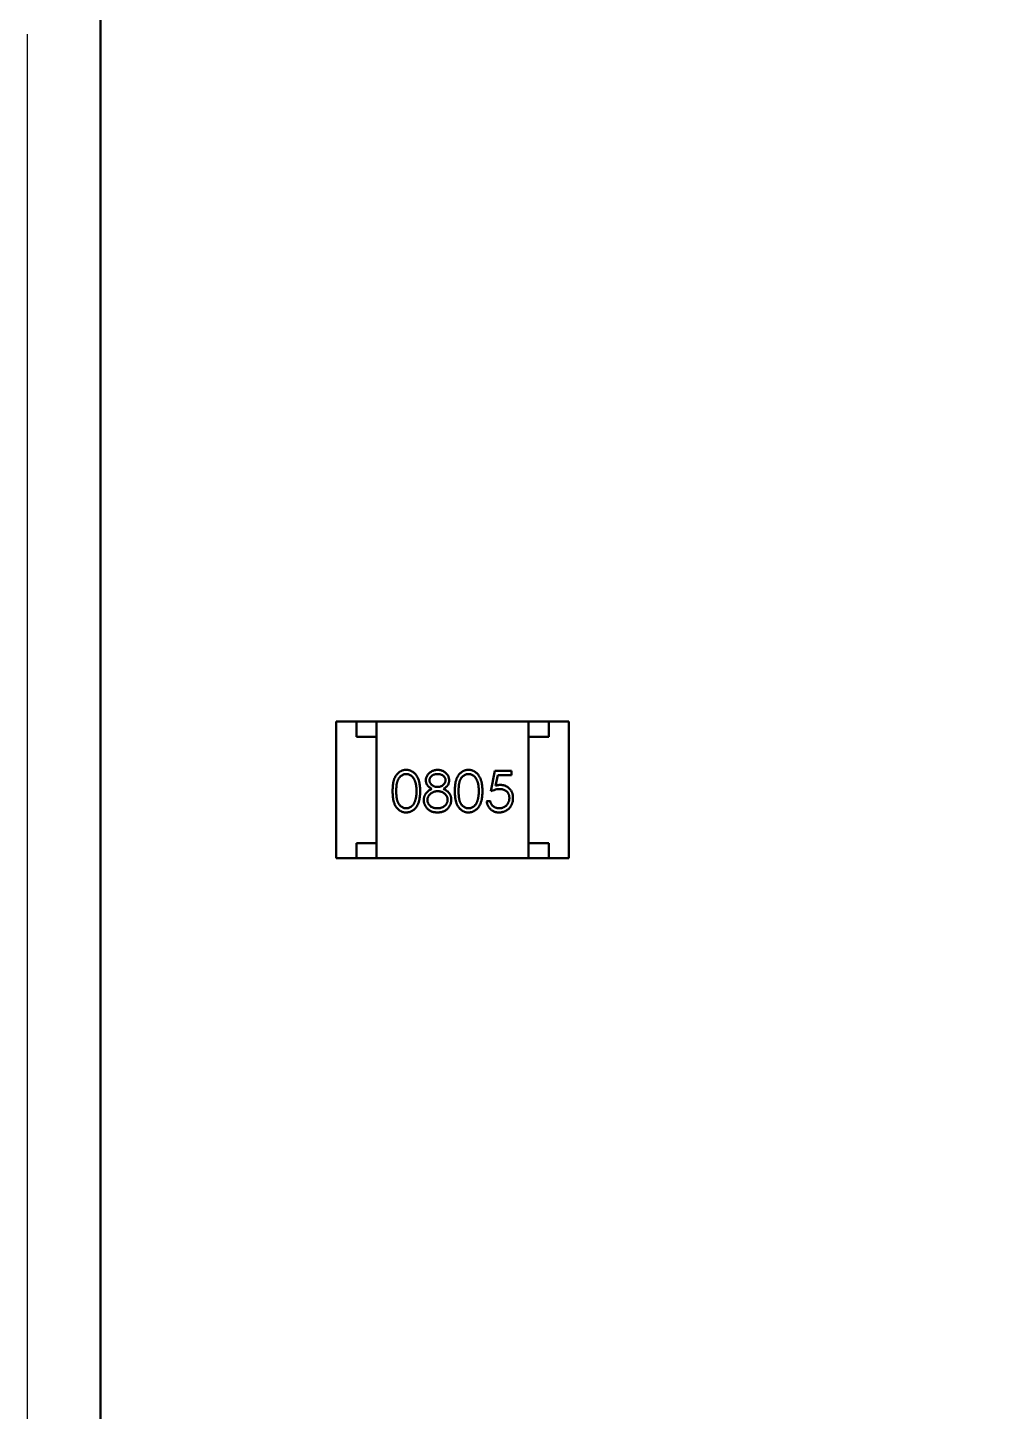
# Model space of a CAD drawing. Header units: millimetres. Extents: x 3004 to 4026, y 1209 to 1506.
# Drawn here: x 3130.89 to 3140.43, y 1419.8 to 1433.46 of the extents above; entities that cross this region are included whole.
import ezdxf

# ---------------------------------------------------------------- set-up
doc = ezdxf.new("R2010")
doc.units = ezdxf.units.MM
doc.linetypes.add('CENTER2', pattern=[28.575, 19.05, -3.175, 3.175, -3.175])
for name, color, linetype, lineweight in [('Tonk', 7, 'Continuous', 25), ('Видимый контур (ГОСТ)', 7, 'Continuous', 50), ('Штриховка (ГОСТ)', 7, 'Continuous', 18)]:
    doc.layers.add(name, color=color, linetype=linetype, lineweight=lineweight)

# ---------------------------------------------------------------- blocks, each defined once
blk = doc.blocks.new('*U32')
at = {"layer": 'Tonk', "color": 0, "linetype": 'CENTER2', "transparency": 16777216}
blk.add_line((0, -45.508), (0, 46.005), dxfattribs=at)

msp = doc.modelspace()

# ---------------------------------------------------------------- hatches: boundary and pattern name
at = {"layer": 'Штриховка (ГОСТ)'}
h = msp.add_hatch(dxfattribs=at)
h.set_pattern_fill('ANSI37', color=256, scale=1.3, style=0)
edge = h.paths.add_edge_path()
edge.add_line((3130.892, 1396.782), (3130.892, 1393.782))
edge.add_line((3130.892, 1393.782), (3195.392, 1393.782))
edge.add_ellipse((3195.392, 1396.782), major_axis=(0, -3), ratio=1, start_angle=0, end_angle=90)
edge.add_line((3198.392, 1396.782), (3198.392, 1465.782))
edge.add_ellipse((3195.392, 1465.782), major_axis=(3, 0), ratio=1, start_angle=0, end_angle=90)
edge.add_line((3195.392, 1468.782), (3130.892, 1468.782))
edge.add_line((3130.892, 1468.782), (3130.892, 1465.782))
edge.add_line((3130.892, 1465.782), (3130.892, 1464.782))
edge.add_line((3130.892, 1464.782), (3132.392, 1464.782))
edge.add_line((3132.392, 1464.782), (3132.392, 1462.582))
edge.add_line((3132.392, 1462.582), (3133.892, 1462.582))
edge.add_line((3133.892, 1462.582), (3133.892, 1464.782))
edge.add_line((3133.892, 1464.782), (3147.892, 1464.782))
edge.add_line((3147.892, 1464.782), (3147.892, 1462.582))
edge.add_line((3147.892, 1462.582), (3149.392, 1462.582))
edge.add_line((3149.392, 1462.582), (3149.392, 1464.782))
edge.add_line((3149.392, 1464.782), (3152.392, 1464.782))
edge.add_line((3152.392, 1464.782), (3152.392, 1462.582))
edge.add_line((3152.392, 1462.582), (3153.892, 1462.582))
edge.add_line((3153.892, 1462.582), (3153.892, 1464.782))
edge.add_line((3153.892, 1464.782), (3167.892, 1464.782))
edge.add_line((3167.892, 1464.782), (3167.892, 1462.582))
edge.add_line((3167.892, 1462.582), (3169.392, 1462.582))
edge.add_line((3169.392, 1462.582), (3169.392, 1464.782))
edge.add_line((3169.392, 1464.782), (3172.392, 1464.782))
edge.add_line((3172.392, 1464.782), (3172.392, 1462.582))
edge.add_line((3172.392, 1462.582), (3173.892, 1462.582))
edge.add_line((3173.892, 1462.582), (3173.892, 1464.782))
edge.add_line((3173.892, 1464.782), (3194.392, 1464.782))
edge.add_line((3194.392, 1464.782), (3194.392, 1454.282))
edge.add_line((3194.392, 1454.282), (3192.192, 1454.282))
edge.add_line((3192.192, 1454.282), (3192.192, 1452.782))
edge.add_line((3192.192, 1452.782), (3194.392, 1452.782))
edge.add_line((3194.392, 1452.782), (3194.392, 1449.782))
edge.add_line((3194.392, 1449.782), (3192.192, 1449.782))
edge.add_line((3192.192, 1449.782), (3192.192, 1448.282))
edge.add_line((3192.192, 1448.282), (3194.392, 1448.282))
edge.add_line((3194.392, 1448.282), (3194.392, 1434.282))
edge.add_line((3194.392, 1434.282), (3192.192, 1434.282))
edge.add_line((3192.192, 1434.282), (3192.192, 1432.782))
edge.add_line((3192.192, 1432.782), (3194.392, 1432.782))
edge.add_line((3194.392, 1432.782), (3194.392, 1429.782))
edge.add_line((3194.392, 1429.782), (3192.192, 1429.782))
edge.add_line((3192.192, 1429.782), (3192.192, 1428.282))
edge.add_line((3192.192, 1428.282), (3194.392, 1428.282))
edge.add_line((3194.392, 1428.282), (3194.392, 1414.282))
edge.add_line((3194.392, 1414.282), (3192.192, 1414.282))
edge.add_line((3192.192, 1414.282), (3192.192, 1412.782))
edge.add_line((3192.192, 1412.782), (3194.392, 1412.782))
edge.add_line((3194.392, 1412.782), (3194.392, 1409.782))
edge.add_line((3194.392, 1409.782), (3192.192, 1409.782))
edge.add_line((3192.192, 1409.782), (3192.192, 1408.282))
edge.add_line((3192.192, 1408.282), (3194.392, 1408.282))
edge.add_line((3194.392, 1408.282), (3194.392, 1397.782))
edge.add_line((3194.392, 1397.782), (3173.892, 1397.782))
edge.add_line((3173.892, 1397.782), (3173.892, 1399.982))
edge.add_line((3173.892, 1399.982), (3172.392, 1399.982))
edge.add_line((3172.392, 1399.982), (3172.392, 1397.782))
edge.add_line((3172.392, 1397.782), (3169.392, 1397.782))
edge.add_line((3169.392, 1397.782), (3169.392, 1399.982))
edge.add_line((3169.392, 1399.982), (3167.892, 1399.982))
edge.add_line((3167.892, 1399.982), (3167.892, 1397.782))
edge.add_line((3167.892, 1397.782), (3153.892, 1397.782))
edge.add_line((3153.892, 1397.782), (3153.892, 1399.982))
edge.add_line((3153.892, 1399.982), (3152.392, 1399.982))
edge.add_line((3152.392, 1399.982), (3152.392, 1397.782))
edge.add_line((3152.392, 1397.782), (3149.392, 1397.782))
edge.add_line((3149.392, 1397.782), (3149.392, 1399.982))
edge.add_line((3149.392, 1399.982), (3147.892, 1399.982))
edge.add_line((3147.892, 1399.982), (3147.892, 1397.782))
edge.add_line((3147.892, 1397.782), (3133.892, 1397.782))
edge.add_line((3133.892, 1397.782), (3133.892, 1399.982))
edge.add_line((3133.892, 1399.982), (3132.392, 1399.982))
edge.add_line((3132.392, 1399.982), (3132.392, 1397.782))
edge.add_line((3132.392, 1397.782), (3130.892, 1397.782))
edge.add_line((3130.892, 1397.782), (3130.892, 1396.782))
edge = h.paths.add_edge_path()
edge.add_ellipse((3190.892, 1401.282), major_axis=(0, 2.75), ratio=1, start_angle=0, end_angle=360)
edge = h.paths.add_edge_path(flags=0)
edge.add_ellipse((3190.892, 1401.282), major_axis=(0, 1.1), ratio=1, start_angle=0, end_angle=360)
edge = h.paths.add_edge_path()
edge.add_ellipse((3190.892, 1461.282), major_axis=(0, 2.75), ratio=1, start_angle=0, end_angle=360)
edge = h.paths.add_edge_path(flags=0)
edge.add_ellipse((3190.892, 1461.282), major_axis=(0, 1.1), ratio=1, start_angle=0, end_angle=360)

# ---------------------------------------------------------------- linework, layer by layer
at = {"layer": 'Видимый контур (ГОСТ)'}
for p, q in [((3131.612, 1411.879), (3131.612, 1451.879)), ((3133.94, 1425.26), (3133.94, 1426.61)), ((3133.94, 1426.61), (3134.14, 1426.61)), ((3134.34, 1426.61), (3134.14, 1426.61)), ((3134.14, 1426.61), (3134.14, 1426.46)), ((3135.84, 1426.61), (3134.34, 1426.61)), ((3134.34, 1426.61), (3134.34, 1425.26)), ((3136.04, 1426.61), (3135.84, 1426.61)), ((3135.84, 1426.61), (3135.84, 1425.26)), ((3136.24, 1426.61), (3136.04, 1426.61)), ((3136.04, 1426.46), (3136.04, 1426.61)), ((3136.24, 1425.26), (3136.24, 1426.61)), ((3134.14, 1426.46), (3134.34, 1426.46)), ((3134.34, 1425.41), (3134.34, 1426.46)), ((3135.84, 1426.46), (3136.04, 1426.46)), ((3135.84, 1425.41), (3135.84, 1426.46)), ((3135.467, 1425.923), (3135.508, 1426.123)), ((3135.508, 1426.123), (3135.672, 1426.123)), ((3135.672, 1426.123), (3135.672, 1426.081)), ((3135.536, 1426.081), (3135.514, 1425.976)), ((3135.672, 1426.081), (3135.536, 1426.081)), ((3135.426, 1425.825), (3135.462, 1425.825)), ((3134.14, 1425.41), (3134.14, 1425.26)), ((3134.34, 1425.41), (3134.14, 1425.41)), ((3136.04, 1425.41), (3135.84, 1425.41)), ((3136.04, 1425.26), (3136.04, 1425.41)), ((3133.94, 1425.26), (3134.14, 1425.26)), ((3134.14, 1425.26), (3134.34, 1425.26)), ((3135.84, 1425.26), (3134.34, 1425.26)), ((3135.84, 1425.26), (3136.04, 1425.26)), ((3136.24, 1425.26), (3136.04, 1425.26))]:
    msp.add_line(p, q, dxfattribs=at)
for points, knots in [([(3134.498, 1425.922), (3134.498, 1425.929), (3134.498, 1425.941), (3134.499, 1425.959), (3134.5, 1425.976), (3134.502, 1425.992), (3134.504, 1426.007), (3134.507, 1426.021), (3134.51, 1426.033), (3134.514, 1426.045), (3134.519, 1426.055), (3134.524, 1426.065), (3134.529, 1426.074), (3134.535, 1426.083), (3134.541, 1426.091), (3134.548, 1426.098), (3134.555, 1426.105), (3134.562, 1426.11), (3134.57, 1426.116), (3134.578, 1426.12), (3134.587, 1426.124), (3134.595, 1426.127), (3134.604, 1426.13), (3134.613, 1426.132), (3134.622, 1426.133), (3134.628, 1426.133), (3134.631, 1426.133)], [0, 0, 0, 0, 0.068595, 0.133246, 0.194313, 0.251279, 0.304513, 0.354235, 0.400481, 0.443411, 0.484015, 0.523252, 0.561042, 0.5979, 0.633518, 0.668314, 0.702496, 0.736685, 0.770293, 0.803437, 0.835913, 0.86846, 0.900847, 0.933467, 0.966258, 1, 1, 1, 1]), ([(3134.631, 1426.133), (3134.635, 1426.133), (3134.641, 1426.133), (3134.65, 1426.132), (3134.659, 1426.13), (3134.668, 1426.127), (3134.677, 1426.124), (3134.685, 1426.12), (3134.694, 1426.116), (3134.702, 1426.11), (3134.709, 1426.104), (3134.717, 1426.098), (3134.723, 1426.09), (3134.73, 1426.082), (3134.736, 1426.073), (3134.741, 1426.064), (3134.747, 1426.054), (3134.751, 1426.043), (3134.756, 1426.031), (3134.759, 1426.018), (3134.763, 1426.005), (3134.765, 1425.99), (3134.767, 1425.975), (3134.769, 1425.958), (3134.769, 1425.94), (3134.769, 1425.928), (3134.769, 1425.922)], [0, 0, 0, 0, 0.033788, 0.067194, 0.099862, 0.132567, 0.165151, 0.197913, 0.231319, 0.265083, 0.299255, 0.334399, 0.369943, 0.406284, 0.444064, 0.482998, 0.523354, 0.565537, 0.609613, 0.656391, 0.705885, 0.758325, 0.813832, 0.872795, 0.934722, 1, 1, 1, 1]), ([(3134.826, 1426.03), (3134.826, 1426.034), (3134.826, 1426.043), (3134.83, 1426.056), (3134.834, 1426.068), (3134.841, 1426.08), (3134.85, 1426.092), (3134.86, 1426.102), (3134.871, 1426.111), (3134.884, 1426.119), (3134.898, 1426.125), (3134.912, 1426.129), (3134.928, 1426.132), (3134.938, 1426.133), (3134.943, 1426.133)], [0, 0, 0, 0, 0.074058, 0.14887, 0.226668, 0.307735, 0.391157, 0.473929, 0.557928, 0.644989, 0.733364, 0.821092, 0.909287, 1, 1, 1, 1]), ([(3134.943, 1426.133), (3134.948, 1426.133), (3134.958, 1426.132), (3134.973, 1426.13), (3134.987, 1426.125), (3135.001, 1426.119), (3135.013, 1426.111), (3135.024, 1426.102), (3135.034, 1426.092), (3135.042, 1426.08), (3135.049, 1426.068), (3135.053, 1426.055), (3135.056, 1426.042), (3135.056, 1426.033), (3135.057, 1426.029)], [0, 0, 0, 0, 0.08941, 0.176306, 0.262626, 0.349446, 0.435498, 0.518928, 0.601355, 0.684256, 0.765807, 0.844877, 0.92228, 1, 1, 1, 1]), ([(3135.113, 1425.922), (3135.113, 1425.929), (3135.113, 1425.941), (3135.114, 1425.959), (3135.115, 1425.976), (3135.117, 1425.992), (3135.119, 1426.007), (3135.122, 1426.021), (3135.126, 1426.033), (3135.13, 1426.045), (3135.134, 1426.055), (3135.139, 1426.065), (3135.145, 1426.074), (3135.15, 1426.083), (3135.156, 1426.091), (3135.163, 1426.098), (3135.17, 1426.105), (3135.178, 1426.11), (3135.186, 1426.116), (3135.194, 1426.12), (3135.202, 1426.124), (3135.21, 1426.127), (3135.219, 1426.13), (3135.228, 1426.132), (3135.237, 1426.133), (3135.244, 1426.133), (3135.247, 1426.133)], [0, 0, 0, 0, 0.068595, 0.133246, 0.194313, 0.251279, 0.304513, 0.354235, 0.400481, 0.443411, 0.484015, 0.523252, 0.561042, 0.5979, 0.633518, 0.668314, 0.702496, 0.736685, 0.770293, 0.803437, 0.835913, 0.86846, 0.900847, 0.933467, 0.966258, 1, 1, 1, 1]), ([(3135.247, 1426.133), (3135.25, 1426.133), (3135.256, 1426.133), (3135.266, 1426.132), (3135.275, 1426.13), (3135.284, 1426.127), (3135.292, 1426.124), (3135.301, 1426.12), (3135.309, 1426.116), (3135.317, 1426.11), (3135.325, 1426.104), (3135.332, 1426.098), (3135.339, 1426.09), (3135.345, 1426.082), (3135.351, 1426.073), (3135.357, 1426.064), (3135.362, 1426.054), (3135.367, 1426.043), (3135.371, 1426.031), (3135.375, 1426.018), (3135.378, 1426.005), (3135.38, 1425.99), (3135.382, 1425.975), (3135.384, 1425.958), (3135.385, 1425.94), (3135.385, 1425.928), (3135.385, 1425.922)], [0, 0, 0, 0, 0.033788, 0.067194, 0.099862, 0.132567, 0.165151, 0.197913, 0.231319, 0.265083, 0.299255, 0.334399, 0.369943, 0.406284, 0.444064, 0.482998, 0.523354, 0.565537, 0.609613, 0.656391, 0.705885, 0.758325, 0.813832, 0.872795, 0.934722, 1, 1, 1, 1]), ([(3134.633, 1426.092), (3134.628, 1426.092), (3134.619, 1426.091), (3134.606, 1426.088), (3134.594, 1426.082), (3134.584, 1426.076), (3134.576, 1426.07), (3134.571, 1426.065), (3134.566, 1426.059), (3134.561, 1426.053), (3134.557, 1426.046), (3134.553, 1426.039), (3134.549, 1426.031), (3134.546, 1426.023), (3134.543, 1426.014), (3134.54, 1426.004), (3134.538, 1425.993), (3134.537, 1425.981), (3134.535, 1425.967), (3134.534, 1425.953), (3134.534, 1425.938), (3134.534, 1425.928), (3134.534, 1425.923)], [0, 0, 0, 0, 0.060387, 0.120883, 0.182755, 0.247811, 0.281299, 0.315088, 0.349702, 0.384857, 0.420966, 0.458511, 0.497175, 0.537602, 0.580503, 0.627468, 0.678388, 0.733983, 0.793747, 0.857714, 0.926698, 1, 1, 1, 1]), ([(3134.734, 1425.923), (3134.734, 1425.927), (3134.733, 1425.937), (3134.733, 1425.95), (3134.732, 1425.964), (3134.73, 1425.976), (3134.728, 1425.988), (3134.726, 1425.999), (3134.723, 1426.009), (3134.72, 1426.019), (3134.717, 1426.028), (3134.713, 1426.037), (3134.709, 1426.045), (3134.704, 1426.052), (3134.699, 1426.058), (3134.694, 1426.064), (3134.689, 1426.07), (3134.681, 1426.076), (3134.671, 1426.082), (3134.659, 1426.088), (3134.646, 1426.091), (3134.637, 1426.092), (3134.633, 1426.092)], [0, 0, 0, 0, 0.065681, 0.128486, 0.188175, 0.245106, 0.299448, 0.350823, 0.399942, 0.446672, 0.491255, 0.533376, 0.573853, 0.612526, 0.649597, 0.685532, 0.720106, 0.753838, 0.818925, 0.880493, 0.940311, 1, 1, 1, 1]), ([(3134.884, 1425.945), (3134.88, 1425.948), (3134.871, 1425.953), (3134.859, 1425.962), (3134.849, 1425.972), (3134.84, 1425.982), (3134.834, 1425.994), (3134.829, 1426.005), (3134.826, 1426.018), (3134.826, 1426.026), (3134.826, 1426.03)], [0, 0, 0, 0, 0.14586, 0.282426, 0.41085, 0.535029, 0.654701, 0.770133, 0.884556, 1, 1, 1, 1]), ([(3134.941, 1426.092), (3134.938, 1426.092), (3134.933, 1426.092), (3134.925, 1426.091), (3134.917, 1426.089), (3134.91, 1426.087), (3134.903, 1426.085), (3134.896, 1426.082), (3134.89, 1426.078), (3134.884, 1426.073), (3134.879, 1426.069), (3134.874, 1426.064), (3134.871, 1426.059), (3134.867, 1426.053), (3134.865, 1426.048), (3134.863, 1426.042), (3134.862, 1426.036), (3134.862, 1426.032), (3134.862, 1426.03)], [0, 0, 0, 0, 0.075243, 0.147209, 0.216447, 0.284025, 0.350655, 0.415031, 0.47963, 0.544652, 0.608044, 0.667828, 0.725114, 0.780992, 0.835527, 0.889438, 0.944072, 1, 1, 1, 1]), ([(3134.862, 1426.03), (3134.862, 1426.027), (3134.862, 1426.023), (3134.863, 1426.017), (3134.865, 1426.011), (3134.868, 1426.006), (3134.871, 1426), (3134.875, 1425.994), (3134.88, 1425.989), (3134.886, 1425.984), (3134.892, 1425.979), (3134.899, 1425.975), (3134.905, 1425.971), (3134.912, 1425.969), (3134.919, 1425.966), (3134.927, 1425.965), (3134.935, 1425.964), (3134.94, 1425.964), (3134.943, 1425.964)], [0, 0, 0, 0, 0.054564, 0.107826, 0.161924, 0.21751, 0.274498, 0.334815, 0.397555, 0.464755, 0.532901, 0.600097, 0.665354, 0.731084, 0.796883, 0.863292, 0.930831, 1, 1, 1, 1]), ([(3135.021, 1426.03), (3135.021, 1426.032), (3135.021, 1426.036), (3135.02, 1426.042), (3135.018, 1426.047), (3135.016, 1426.052), (3135.013, 1426.058), (3135.009, 1426.063), (3135.005, 1426.068), (3135, 1426.073), (3134.995, 1426.077), (3134.989, 1426.081), (3134.982, 1426.084), (3134.975, 1426.087), (3134.968, 1426.089), (3134.959, 1426.091), (3134.95, 1426.092), (3134.944, 1426.092), (3134.941, 1426.092)], [0, 0, 0, 0, 0.050902, 0.101034, 0.151084, 0.203062, 0.256248, 0.310847, 0.368769, 0.430015, 0.49252, 0.556049, 0.621996, 0.690192, 0.761385, 0.836356, 0.915487, 1, 1, 1, 1]), ([(3134.943, 1425.964), (3134.946, 1425.964), (3134.953, 1425.964), (3134.963, 1425.966), (3134.972, 1425.969), (3134.982, 1425.973), (3134.99, 1425.978), (3134.998, 1425.984), (3135.005, 1425.99), (3135.011, 1425.998), (3135.015, 1426.006), (3135.018, 1426.014), (3135.02, 1426.022), (3135.021, 1426.028), (3135.021, 1426.03)], [0, 0, 0, 0, 0.08969, 0.178494, 0.266838, 0.356558, 0.445334, 0.530806, 0.614076, 0.697707, 0.779142, 0.855354, 0.928557, 1, 1, 1, 1]), ([(3135.057, 1426.029), (3135.057, 1426.025), (3135.056, 1426.016), (3135.053, 1426.004), (3135.049, 1425.992), (3135.043, 1425.981), (3135.035, 1425.971), (3135.025, 1425.962), (3135.013, 1425.953), (3135.004, 1425.948), (3135, 1425.945)], [0, 0, 0, 0, 0.121904, 0.239413, 0.35541, 0.472091, 0.592859, 0.718703, 0.854892, 1, 1, 1, 1]), ([(3135.248, 1426.092), (3135.244, 1426.092), (3135.235, 1426.091), (3135.222, 1426.088), (3135.209, 1426.082), (3135.199, 1426.076), (3135.192, 1426.07), (3135.186, 1426.065), (3135.181, 1426.059), (3135.176, 1426.053), (3135.172, 1426.046), (3135.168, 1426.039), (3135.164, 1426.031), (3135.161, 1426.023), (3135.158, 1426.014), (3135.156, 1426.004), (3135.154, 1425.993), (3135.152, 1425.981), (3135.151, 1425.967), (3135.15, 1425.953), (3135.149, 1425.938), (3135.149, 1425.928), (3135.149, 1425.923)], [0, 0, 0, 0, 0.060387, 0.120883, 0.182755, 0.247811, 0.281299, 0.315088, 0.349702, 0.384857, 0.420966, 0.458511, 0.497175, 0.537602, 0.580503, 0.627468, 0.678388, 0.733983, 0.793747, 0.857714, 0.926698, 1, 1, 1, 1]), ([(3135.349, 1425.923), (3135.349, 1425.927), (3135.349, 1425.937), (3135.348, 1425.95), (3135.347, 1425.964), (3135.346, 1425.976), (3135.344, 1425.988), (3135.342, 1425.999), (3135.339, 1426.009), (3135.336, 1426.019), (3135.332, 1426.028), (3135.328, 1426.037), (3135.324, 1426.045), (3135.32, 1426.052), (3135.315, 1426.058), (3135.31, 1426.064), (3135.304, 1426.07), (3135.297, 1426.076), (3135.287, 1426.082), (3135.274, 1426.088), (3135.261, 1426.091), (3135.252, 1426.092), (3135.248, 1426.092)], [0, 0, 0, 0, 0.065681, 0.128486, 0.188175, 0.245106, 0.299448, 0.350823, 0.399942, 0.446672, 0.491255, 0.533376, 0.573853, 0.612526, 0.649597, 0.685532, 0.720106, 0.753838, 0.818925, 0.880493, 0.940311, 1, 1, 1, 1]), ([(3135.514, 1425.976), (3135.519, 1425.977), (3135.527, 1425.98), (3135.539, 1425.982), (3135.55, 1425.984), (3135.558, 1425.984), (3135.562, 1425.984)], [0, 0, 0, 0, 0.275068, 0.532901, 0.773973, 1, 1, 1, 1]), ([(3135.562, 1425.984), (3135.566, 1425.984), (3135.575, 1425.984), (3135.588, 1425.982), (3135.6, 1425.979), (3135.612, 1425.975), (3135.623, 1425.97), (3135.633, 1425.964), (3135.643, 1425.956), (3135.652, 1425.947), (3135.66, 1425.938), (3135.668, 1425.928), (3135.674, 1425.917), (3135.679, 1425.905), (3135.683, 1425.893), (3135.685, 1425.88), (3135.687, 1425.867), (3135.687, 1425.858), (3135.687, 1425.853)], [0, 0, 0, 0, 0.065808, 0.129394, 0.190894, 0.251281, 0.310815, 0.370371, 0.430768, 0.492881, 0.555104, 0.616067, 0.677256, 0.73826, 0.800762, 0.864778, 0.931045, 1, 1, 1, 1]), ([(3134.631, 1425.712), (3134.628, 1425.712), (3134.622, 1425.712), (3134.613, 1425.713), (3134.604, 1425.715), (3134.595, 1425.718), (3134.587, 1425.721), (3134.578, 1425.725), (3134.57, 1425.729), (3134.563, 1425.734), (3134.555, 1425.74), (3134.548, 1425.747), (3134.541, 1425.754), (3134.535, 1425.762), (3134.529, 1425.77), (3134.524, 1425.78), (3134.519, 1425.789), (3134.515, 1425.8), (3134.511, 1425.812), (3134.507, 1425.824), (3134.504, 1425.838), (3134.502, 1425.853), (3134.5, 1425.869), (3134.499, 1425.886), (3134.498, 1425.904), (3134.498, 1425.916), (3134.498, 1425.922)], [0, 0, 0, 0, 0.033787, 0.066622, 0.099285, 0.131361, 0.163585, 0.196104, 0.228902, 0.262158, 0.295991, 0.330218, 0.36506, 0.400951, 0.43762, 0.475708, 0.515381, 0.556414, 0.599765, 0.646424, 0.696431, 0.749782, 0.806573, 0.867436, 0.931887, 1, 1, 1, 1]), ([(3134.534, 1425.923), (3134.534, 1425.917), (3134.534, 1425.907), (3134.534, 1425.892), (3134.535, 1425.878), (3134.536, 1425.865), (3134.538, 1425.853), (3134.54, 1425.842), (3134.543, 1425.831), (3134.546, 1425.822), (3134.549, 1425.814), (3134.553, 1425.806), (3134.557, 1425.799), (3134.561, 1425.792), (3134.566, 1425.786), (3134.571, 1425.781), (3134.576, 1425.775), (3134.584, 1425.769), (3134.594, 1425.763), (3134.606, 1425.757), (3134.619, 1425.754), (3134.628, 1425.753), (3134.633, 1425.753)], [0, 0, 0, 0, 0.072951, 0.141584, 0.205926, 0.265301, 0.320597, 0.371817, 0.41879, 0.461699, 0.502134, 0.540804, 0.578181, 0.614297, 0.649678, 0.684299, 0.718359, 0.752081, 0.817652, 0.879722, 0.939966, 1, 1, 1, 1]), ([(3134.769, 1425.922), (3134.769, 1425.916), (3134.769, 1425.904), (3134.769, 1425.887), (3134.767, 1425.87), (3134.765, 1425.855), (3134.763, 1425.84), (3134.759, 1425.827), (3134.756, 1425.814), (3134.752, 1425.802), (3134.747, 1425.792), (3134.742, 1425.781), (3134.736, 1425.772), (3134.73, 1425.763), (3134.724, 1425.755), (3134.717, 1425.748), (3134.71, 1425.741), (3134.702, 1425.735), (3134.694, 1425.73), (3134.686, 1425.725), (3134.677, 1425.721), (3134.668, 1425.718), (3134.659, 1425.715), (3134.65, 1425.714), (3134.641, 1425.712), (3134.635, 1425.712), (3134.631, 1425.712)], [0, 0, 0, 0, 0.065063, 0.126773, 0.185516, 0.240765, 0.29298, 0.34225, 0.388919, 0.432776, 0.474628, 0.514775, 0.553606, 0.591426, 0.628028, 0.663804, 0.698984, 0.733591, 0.767628, 0.801208, 0.834264, 0.866981, 0.89972, 0.932702, 0.966176, 1, 1, 1, 1]), ([(3134.718, 1425.822), (3134.72, 1425.826), (3134.722, 1425.833), (3134.725, 1425.844), (3134.728, 1425.856), (3134.73, 1425.868), (3134.732, 1425.881), (3134.733, 1425.894), (3134.733, 1425.908), (3134.734, 1425.918), (3134.734, 1425.923)], [0, 0, 0, 0, 0.110588, 0.224542, 0.342503, 0.464324, 0.590756, 0.722227, 0.858843, 1, 1, 1, 1]), ([(3134.805, 1425.836), (3134.805, 1425.839), (3134.806, 1425.844), (3134.806, 1425.852), (3134.808, 1425.86), (3134.81, 1425.868), (3134.813, 1425.876), (3134.816, 1425.883), (3134.82, 1425.89), (3134.824, 1425.897), (3134.829, 1425.904), (3134.835, 1425.91), (3134.841, 1425.917), (3134.848, 1425.923), (3134.856, 1425.929), (3134.865, 1425.934), (3134.874, 1425.94), (3134.881, 1425.944), (3134.884, 1425.945)], [0, 0, 0, 0, 0.058854, 0.116315, 0.172675, 0.22878, 0.28458, 0.340257, 0.39663, 0.453507, 0.512318, 0.572648, 0.636022, 0.702363, 0.771483, 0.844184, 0.92007, 1, 1, 1, 1]), ([(3134.941, 1425.712), (3134.935, 1425.712), (3134.925, 1425.713), (3134.91, 1425.714), (3134.896, 1425.717), (3134.882, 1425.722), (3134.87, 1425.727), (3134.859, 1425.734), (3134.849, 1425.742), (3134.84, 1425.751), (3134.832, 1425.76), (3134.825, 1425.77), (3134.819, 1425.781), (3134.814, 1425.791), (3134.81, 1425.802), (3134.807, 1425.813), (3134.806, 1425.824), (3134.806, 1425.832), (3134.805, 1425.836)], [0, 0, 0, 0, 0.078556, 0.152863, 0.22356, 0.290375, 0.355403, 0.418291, 0.480389, 0.543073, 0.604924, 0.664398, 0.721943, 0.778375, 0.83383, 0.888861, 0.944089, 1, 1, 1, 1]), ([(3134.943, 1425.923), (3134.94, 1425.922), (3134.933, 1425.922), (3134.923, 1425.921), (3134.913, 1425.919), (3134.904, 1425.916), (3134.895, 1425.912), (3134.886, 1425.908), (3134.878, 1425.902), (3134.871, 1425.896), (3134.864, 1425.89), (3134.858, 1425.883), (3134.853, 1425.875), (3134.849, 1425.868), (3134.845, 1425.86), (3134.843, 1425.852), (3134.842, 1425.843), (3134.841, 1425.837), (3134.841, 1425.835)], [0, 0, 0, 0, 0.071269, 0.139812, 0.206497, 0.271535, 0.336082, 0.400528, 0.464984, 0.53005, 0.594423, 0.655583, 0.714849, 0.772115, 0.828999, 0.885122, 0.942079, 1, 1, 1, 1]), ([(3134.841, 1425.835), (3134.841, 1425.831), (3134.842, 1425.824), (3134.844, 1425.813), (3134.848, 1425.803), (3134.854, 1425.793), (3134.86, 1425.784), (3134.869, 1425.776), (3134.878, 1425.769), (3134.889, 1425.763), (3134.901, 1425.759), (3134.913, 1425.756), (3134.927, 1425.754), (3134.936, 1425.753), (3134.941, 1425.753)], [0, 0, 0, 0, 0.074898, 0.148596, 0.224471, 0.302323, 0.381919, 0.461149, 0.542417, 0.626716, 0.714597, 0.804903, 0.900127, 1, 1, 1, 1]), ([(3134.941, 1425.753), (3134.945, 1425.753), (3134.952, 1425.753), (3134.963, 1425.755), (3134.973, 1425.757), (3134.982, 1425.76), (3134.991, 1425.763), (3134.999, 1425.767), (3135.007, 1425.773), (3135.014, 1425.779), (3135.021, 1425.785), (3135.026, 1425.792), (3135.031, 1425.799), (3135.035, 1425.806), (3135.038, 1425.814), (3135.04, 1425.822), (3135.041, 1425.83), (3135.041, 1425.835), (3135.041, 1425.838)], [0, 0, 0, 0, 0.076559, 0.149161, 0.218827, 0.285567, 0.350313, 0.414125, 0.477179, 0.540368, 0.602202, 0.662034, 0.719934, 0.775907, 0.831115, 0.886667, 0.942552, 1, 1, 1, 1]), ([(3135.041, 1425.838), (3135.041, 1425.841), (3135.041, 1425.846), (3135.04, 1425.854), (3135.037, 1425.862), (3135.034, 1425.87), (3135.03, 1425.877), (3135.025, 1425.884), (3135.019, 1425.891), (3135.013, 1425.897), (3135.005, 1425.903), (3134.998, 1425.908), (3134.99, 1425.913), (3134.981, 1425.916), (3134.972, 1425.919), (3134.963, 1425.921), (3134.953, 1425.922), (3134.947, 1425.922), (3134.943, 1425.923)], [0, 0, 0, 0, 0.057339, 0.113063, 0.169181, 0.225775, 0.283826, 0.343454, 0.405907, 0.471392, 0.538003, 0.603064, 0.667602, 0.732225, 0.797005, 0.863048, 0.930357, 1, 1, 1, 1]), ([(3135, 1425.945), (3135.003, 1425.944), (3135.01, 1425.94), (3135.019, 1425.935), (3135.027, 1425.929), (3135.035, 1425.924), (3135.042, 1425.918), (3135.048, 1425.912), (3135.054, 1425.905), (3135.059, 1425.899), (3135.063, 1425.892), (3135.067, 1425.885), (3135.07, 1425.878), (3135.073, 1425.871), (3135.075, 1425.863), (3135.076, 1425.855), (3135.077, 1425.847), (3135.077, 1425.842), (3135.077, 1425.839)], [0, 0, 0, 0, 0.079525, 0.1551, 0.22722, 0.295911, 0.362056, 0.42552, 0.485813, 0.544495, 0.60146, 0.657841, 0.713974, 0.769468, 0.82613, 0.882885, 0.940701, 1, 1, 1, 1]), ([(3135.077, 1425.839), (3135.077, 1425.835), (3135.077, 1425.828), (3135.075, 1425.816), (3135.073, 1425.805), (3135.07, 1425.795), (3135.065, 1425.785), (3135.06, 1425.775), (3135.054, 1425.765), (3135.049, 1425.759), (3135.047, 1425.756)], [0, 0, 0, 0, 0.128158, 0.253673, 0.377325, 0.499385, 0.622918, 0.745839, 0.871395, 1, 1, 1, 1]), ([(3135.247, 1425.712), (3135.244, 1425.712), (3135.237, 1425.712), (3135.228, 1425.713), (3135.219, 1425.715), (3135.211, 1425.718), (3135.202, 1425.721), (3135.194, 1425.725), (3135.186, 1425.729), (3135.178, 1425.734), (3135.171, 1425.74), (3135.163, 1425.747), (3135.157, 1425.754), (3135.151, 1425.762), (3135.145, 1425.77), (3135.14, 1425.78), (3135.135, 1425.789), (3135.13, 1425.8), (3135.126, 1425.812), (3135.122, 1425.824), (3135.12, 1425.838), (3135.117, 1425.853), (3135.115, 1425.869), (3135.114, 1425.886), (3135.113, 1425.904), (3135.113, 1425.916), (3135.113, 1425.922)], [0, 0, 0, 0, 0.033787, 0.066622, 0.099285, 0.131361, 0.163585, 0.196104, 0.228902, 0.262158, 0.295991, 0.330218, 0.36506, 0.400951, 0.43762, 0.475708, 0.515381, 0.556414, 0.599765, 0.646424, 0.696431, 0.749782, 0.806573, 0.867436, 0.931887, 1, 1, 1, 1]), ([(3135.149, 1425.923), (3135.149, 1425.917), (3135.149, 1425.907), (3135.15, 1425.892), (3135.151, 1425.878), (3135.152, 1425.865), (3135.154, 1425.853), (3135.156, 1425.842), (3135.158, 1425.831), (3135.161, 1425.822), (3135.164, 1425.814), (3135.168, 1425.806), (3135.172, 1425.799), (3135.176, 1425.792), (3135.181, 1425.786), (3135.186, 1425.781), (3135.192, 1425.775), (3135.199, 1425.769), (3135.209, 1425.763), (3135.222, 1425.757), (3135.235, 1425.754), (3135.244, 1425.753), (3135.248, 1425.753)], [0, 0, 0, 0, 0.072951, 0.141584, 0.205926, 0.265301, 0.320597, 0.371817, 0.41879, 0.461699, 0.502134, 0.540804, 0.578181, 0.614297, 0.649678, 0.684299, 0.718359, 0.752081, 0.817652, 0.879722, 0.939966, 1, 1, 1, 1]), ([(3135.385, 1425.922), (3135.385, 1425.916), (3135.385, 1425.904), (3135.384, 1425.887), (3135.382, 1425.87), (3135.381, 1425.855), (3135.378, 1425.84), (3135.375, 1425.827), (3135.371, 1425.814), (3135.367, 1425.802), (3135.362, 1425.792), (3135.357, 1425.781), (3135.352, 1425.772), (3135.346, 1425.763), (3135.339, 1425.755), (3135.332, 1425.748), (3135.325, 1425.741), (3135.317, 1425.735), (3135.309, 1425.73), (3135.301, 1425.725), (3135.292, 1425.721), (3135.284, 1425.718), (3135.275, 1425.715), (3135.266, 1425.714), (3135.256, 1425.712), (3135.25, 1425.712), (3135.247, 1425.712)], [0, 0, 0, 0, 0.065063, 0.126773, 0.185516, 0.240765, 0.29298, 0.34225, 0.388919, 0.432776, 0.474628, 0.514775, 0.553606, 0.591426, 0.628028, 0.663804, 0.698984, 0.733591, 0.767628, 0.801208, 0.834264, 0.866981, 0.89972, 0.932702, 0.966176, 1, 1, 1, 1]), ([(3135.334, 1425.822), (3135.335, 1425.826), (3135.337, 1425.833), (3135.341, 1425.844), (3135.343, 1425.856), (3135.345, 1425.868), (3135.347, 1425.881), (3135.348, 1425.894), (3135.349, 1425.908), (3135.349, 1425.918), (3135.349, 1425.923)], [0, 0, 0, 0, 0.110588, 0.224542, 0.342503, 0.464324, 0.590756, 0.722227, 0.858843, 1, 1, 1, 1]), ([(3135.555, 1425.943), (3135.548, 1425.943), (3135.535, 1425.943), (3135.495, 1425.933), (3135.476, 1425.926), (3135.467, 1425.923)], [0, 0, 0, 0, 0.001976248, 0.001976248, 0.003940074, 0.003940074, 0.003940074, 0.003940074]), ([(3135.687, 1425.853), (3135.687, 1425.85), (3135.687, 1425.843), (3135.686, 1425.834), (3135.685, 1425.824), (3135.683, 1425.815), (3135.68, 1425.806), (3135.677, 1425.797), (3135.673, 1425.789), (3135.669, 1425.781), (3135.665, 1425.772), (3135.659, 1425.765), (3135.654, 1425.758), (3135.648, 1425.751), (3135.641, 1425.745), (3135.635, 1425.74), (3135.627, 1425.734), (3135.62, 1425.73), (3135.612, 1425.726), (3135.604, 1425.722), (3135.595, 1425.719), (3135.586, 1425.717), (3135.577, 1425.715), (3135.568, 1425.713), (3135.558, 1425.712), (3135.551, 1425.712), (3135.548, 1425.712)], [0, 0, 0, 0, 0.044014, 0.087434, 0.130118, 0.172554, 0.214555, 0.256298, 0.298438, 0.340849, 0.382715, 0.423924, 0.464246, 0.504074, 0.543862, 0.583567, 0.623094, 0.663229, 0.703551, 0.743938, 0.784541, 0.82575, 0.867757, 0.910745, 0.954914, 1, 1, 1, 1]), ([(3135.55, 1425.753), (3135.553, 1425.753), (3135.56, 1425.754), (3135.57, 1425.755), (3135.58, 1425.757), (3135.589, 1425.76), (3135.598, 1425.764), (3135.606, 1425.77), (3135.614, 1425.775), (3135.622, 1425.782), (3135.629, 1425.79), (3135.635, 1425.798), (3135.64, 1425.806), (3135.644, 1425.815), (3135.648, 1425.824), (3135.65, 1425.834), (3135.651, 1425.844), (3135.651, 1425.851), (3135.652, 1425.855)], [0, 0, 0, 0, 0.064207, 0.126425, 0.18768, 0.248216, 0.308305, 0.369661, 0.431699, 0.495947, 0.559758, 0.622295, 0.683911, 0.745092, 0.80674, 0.869087, 0.93329, 1, 1, 1, 1]), ([(3135.652, 1425.855), (3135.651, 1425.858), (3135.651, 1425.864), (3135.65, 1425.873), (3135.648, 1425.882), (3135.645, 1425.89), (3135.641, 1425.898), (3135.637, 1425.905), (3135.632, 1425.912), (3135.625, 1425.919), (3135.619, 1425.924), (3135.611, 1425.929), (3135.603, 1425.934), (3135.595, 1425.937), (3135.585, 1425.94), (3135.576, 1425.942), (3135.566, 1425.943), (3135.559, 1425.943), (3135.555, 1425.943)], [0, 0, 0, 0, 0.065351, 0.127916, 0.18836, 0.247216, 0.30563, 0.36377, 0.422661, 0.482687, 0.5433, 0.604118, 0.664965, 0.727413, 0.791468, 0.858055, 0.927037, 1, 1, 1, 1]), ([(3134.633, 1425.753), (3134.637, 1425.753), (3134.646, 1425.754), (3134.659, 1425.757), (3134.671, 1425.763), (3134.681, 1425.769), (3134.689, 1425.775), (3134.694, 1425.78), (3134.699, 1425.786), (3134.704, 1425.792), (3134.708, 1425.799), (3134.712, 1425.806), (3134.715, 1425.814), (3134.717, 1425.819), (3134.718, 1425.822)], [0, 0, 0, 0, 0.112813, 0.225394, 0.339595, 0.459675, 0.521735, 0.583926, 0.648174, 0.713881, 0.781004, 0.851451, 0.924051, 1, 1, 1, 1]), ([(3135.047, 1425.756), (3135.044, 1425.753), (3135.037, 1425.746), (3135.027, 1425.737), (3135.015, 1425.729), (3135.002, 1425.723), (3134.988, 1425.718), (3134.973, 1425.715), (3134.957, 1425.713), (3134.946, 1425.712), (3134.941, 1425.712)], [0, 0, 0, 0, 0.119283, 0.237093, 0.354796, 0.474576, 0.59746, 0.724926, 0.858883, 1, 1, 1, 1]), ([(3135.248, 1425.753), (3135.252, 1425.753), (3135.261, 1425.754), (3135.274, 1425.757), (3135.287, 1425.763), (3135.297, 1425.769), (3135.304, 1425.775), (3135.309, 1425.78), (3135.314, 1425.786), (3135.319, 1425.792), (3135.323, 1425.799), (3135.327, 1425.806), (3135.331, 1425.814), (3135.333, 1425.819), (3135.334, 1425.822)], [0, 0, 0, 0, 0.112813, 0.225394, 0.339595, 0.459675, 0.521735, 0.583926, 0.648174, 0.713881, 0.781004, 0.851451, 0.924051, 1, 1, 1, 1]), ([(3135.548, 1425.712), (3135.544, 1425.712), (3135.536, 1425.712), (3135.525, 1425.714), (3135.514, 1425.716), (3135.503, 1425.72), (3135.493, 1425.724), (3135.483, 1425.73), (3135.474, 1425.736), (3135.466, 1425.744), (3135.458, 1425.752), (3135.451, 1425.76), (3135.444, 1425.77), (3135.439, 1425.78), (3135.434, 1425.79), (3135.431, 1425.801), (3135.428, 1425.813), (3135.427, 1425.821), (3135.426, 1425.825)], [0, 0, 0, 0, 0.065421, 0.128708, 0.190236, 0.250724, 0.310637, 0.370766, 0.431615, 0.493523, 0.555883, 0.617342, 0.678668, 0.740711, 0.802985, 0.866803, 0.932347, 1, 1, 1, 1]), ([(3135.462, 1425.825), (3135.463, 1425.821), (3135.464, 1425.814), (3135.468, 1425.804), (3135.473, 1425.794), (3135.478, 1425.786), (3135.485, 1425.779), (3135.492, 1425.773), (3135.5, 1425.767), (3135.509, 1425.762), (3135.519, 1425.758), (3135.529, 1425.755), (3135.54, 1425.754), (3135.547, 1425.753), (3135.55, 1425.753)], [0, 0, 0, 0, 0.094687, 0.181994, 0.264377, 0.34218, 0.418618, 0.496509, 0.577369, 0.661511, 0.746733, 0.831258, 0.915206, 1, 1, 1, 1])]:
    msp.add_open_spline(points, degree=3, knots=knots, dxfattribs=at)

# ---------------------------------------------------------------- block references
at = {"layer": 'Tonk', "linetype": 'CENTER2'}
msp.add_blockref('*U32', (3130.892, 1431.282), dxfattribs=at)

doc.saveas('drawing.dxf')
